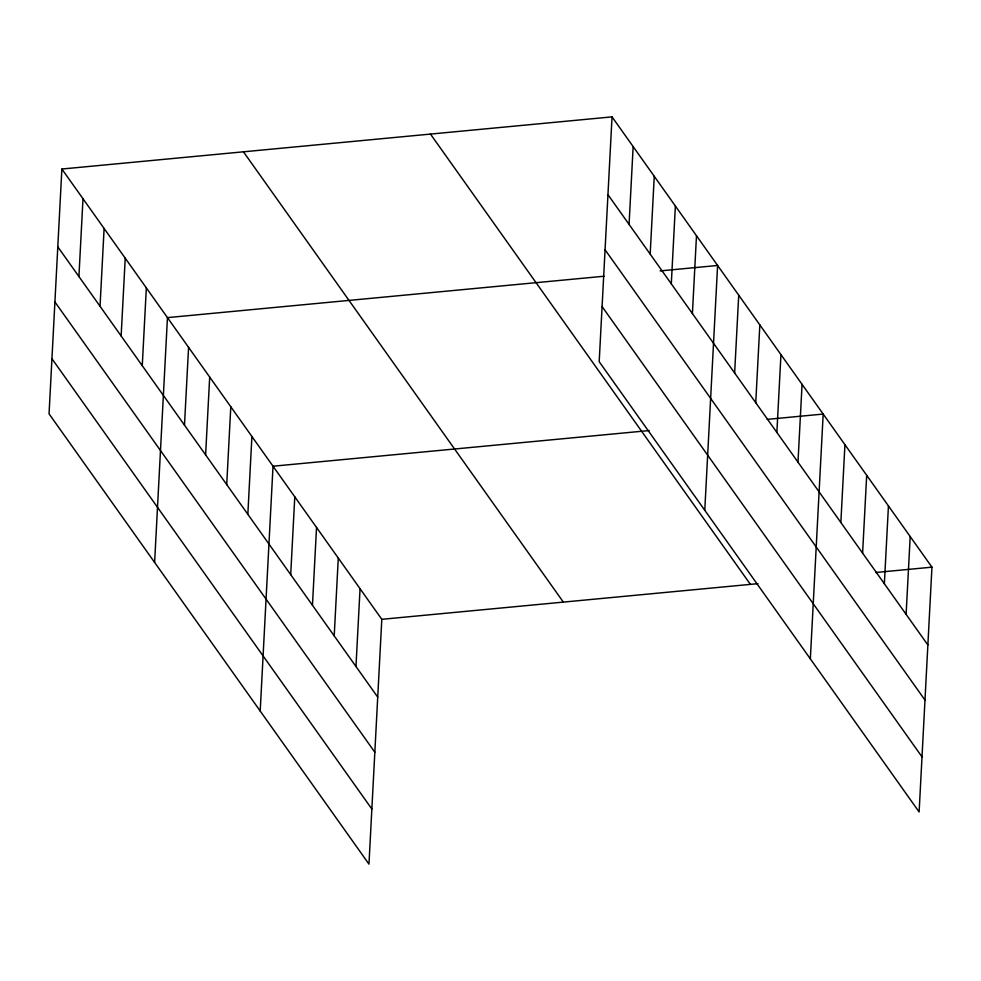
<?xml version="1.0" encoding="UTF-8"?>
<svg xmlns="http://www.w3.org/2000/svg" width="981" height="981" viewBox="0 0 981 981"><rect width="100%" height="100%" fill="white"/><g stroke="black" fill="none" stroke-linecap="round" stroke-linejoin="round"><path stroke-width="1.47" d="M61.877 169.026L49.05 413.835L368.966 864.126L381.805 619.318L61.877 169.026L612.034 116.874L931.95 567.165L919.123 811.974L599.195 361.682L612.034 116.874M78.921 276.556L82.993 198.738M100.037 306.268L104.109 228.463M121.141 335.993L125.225 258.187M142.257 365.705L146.341 287.899M154.618 562.432L167.457 317.623L604.137 276.225M184.489 425.153L188.573 347.335M205.605 454.865L209.689 377.06M226.721 484.589L230.793 406.784M247.837 514.302L251.909 436.496M260.198 711.029L273.025 466.22L649.189 430.561M290.707 574.645L294.778 496.84M312.461 605.265L316.532 527.459M334.214 635.884L338.286 558.079M355.968 666.504L360.052 588.698M629.066 224.404L633.15 146.598M650.182 254.116L654.253 176.31M671.298 283.84L675.369 206.035M692.414 313.564L696.485 235.747M704.775 510.279L717.602 265.471L660.115 270.915M734.646 373.001L738.718 295.195M755.75 402.713L759.834 324.907M776.866 432.437L780.95 354.632M797.982 462.161L802.066 384.344M810.343 658.876L823.182 414.068L767.203 419.377M840.852 522.493L844.935 444.687M862.606 553.112L866.689 475.307M884.359 583.732L888.443 505.926M906.113 614.351L910.196 536.546M381.805 619.318L757.97 583.658M875.972 572.475L931.95 567.165M607.95 194.679L927.867 644.971M605.069 249.787L924.985 700.091M602.089 306.575L922.005 756.866M430.475 134.078L750.404 584.382M243.435 151.81L563.352 602.113M57.805 246.832L377.722 697.123M54.911 301.94L374.84 752.231M51.944 358.727L371.86 809.018"/></g></svg>
